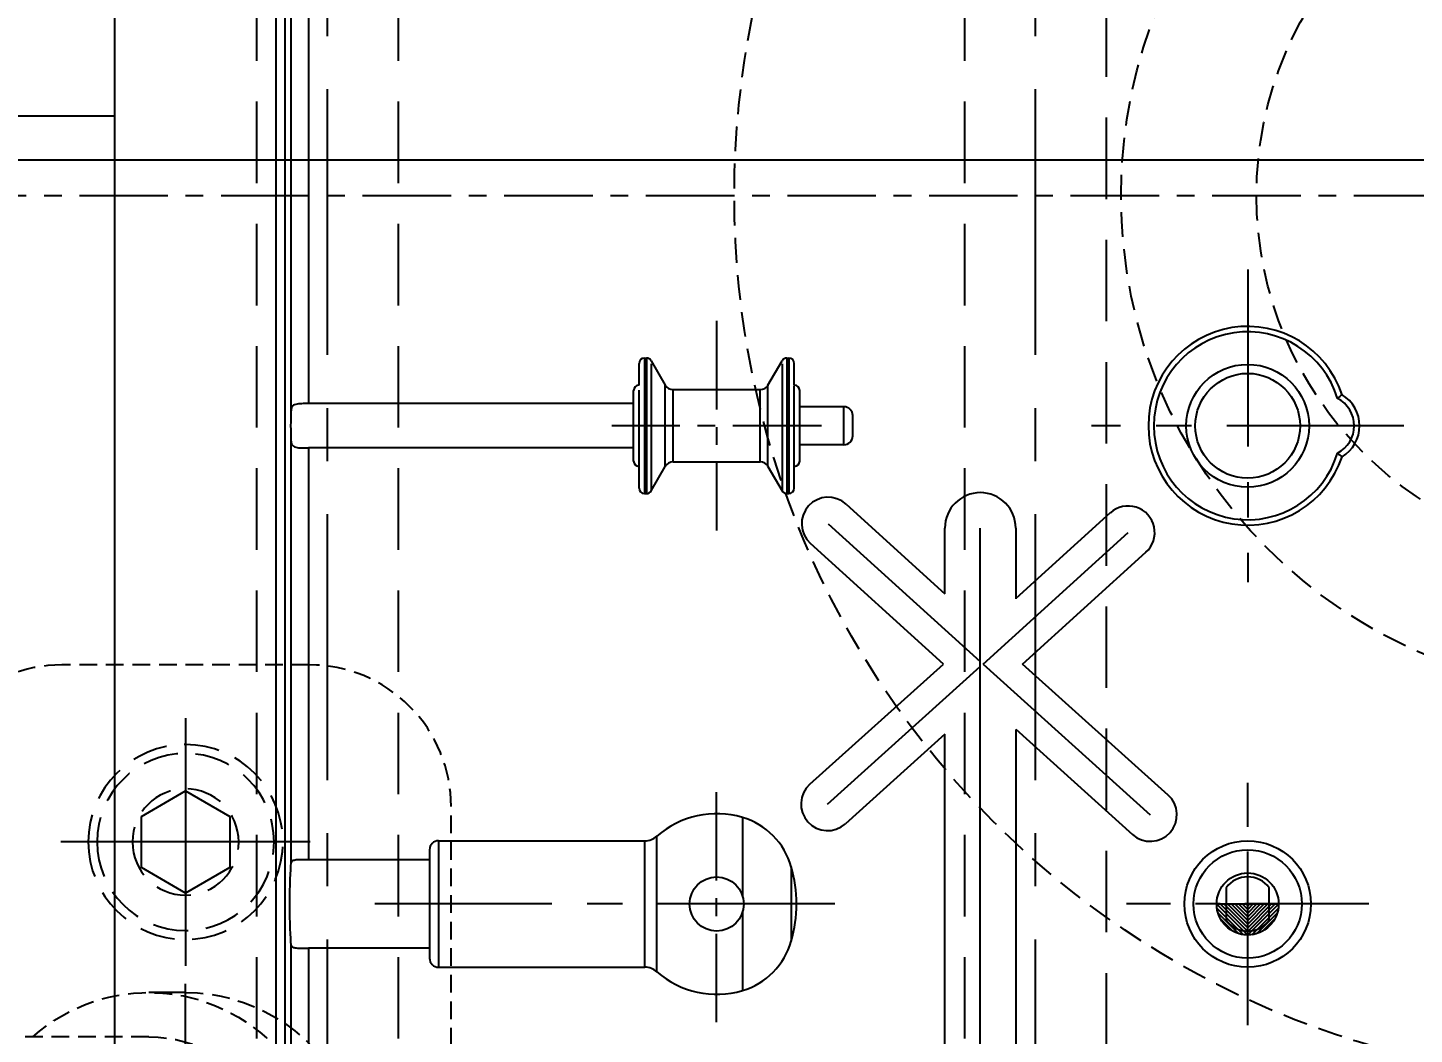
# Model space of a CAD drawing. Header units: millimetres. Extents: x 25970 to 27273, y -22508 to -21586.
# Drawn here: x 26934.1 to 27012.4, y -21893.1 to -21836.3 of the extents above; entities that cross this region are included whole.
import ezdxf

# ---------------------------------------------------------------- set-up
doc = ezdxf.new("R2010")
doc.units = ezdxf.units.MM
doc.header["$LTSCALE"] = 8
for name, pattern in [('ACAD_ISO08W100', [36, 24, -3, 6, -3]), ('CENTER', [2, 1.25, -0.25, 0.25, -0.25]), ('CENTER2', [1.125, 0.75, -0.125, 0.125, -0.125]), ('HIDDEN', [0.375, 0.25, -0.125]), ('HIDDEN2', [0.1875, 0.125, -0.0625])]:
    doc.linetypes.add(name, pattern=pattern)
doc.layers.get('DEFPOINTS').update_dxf_attribs({"color": 6})
for name, color, linetype in [('Cav-cor', 30, 'Continuous'), ('CL', 1, 'Continuous'), ('PIN', 5, 'Continuous'), ('SCREW', 52, 'HIDDEN'), ('SLIDE', 6, 'Continuous'), ('WT', 4, 'Continuous')]:
    doc.layers.add(name, color=color, linetype=linetype)
doc.layers.add('dim', color=3, linetype='Continuous', lineweight=15)
doc.styles.get("Standard").update_dxf_attribs({"font": 'txt.shx', "width": 0.8, "bigfont": 'chineset.shx'})
doc.dimstyles.new('ISO-25', dxfattribs={"dimtxt": 5, "dimasz": 4, "dimexe": 0.3, "dimexo": 0.3, "dimtad": 0, "dimzin": 1, "dimdsep": 46, "dimtxsty": 'Standard', "dimcen": 0, "dimclrd": 3, "dimclre": 3, "dimclrt": 3, "dimazin": 0, "dimtfac": 1, "dimtofl": 0, "dimtmove": 0, "dimatfit": 0, "dimfxl": 0, "dimarcsym": 0})

# ---------------------------------------------------------------- blocks, each defined once
blk = doc.blocks.new('20100512.182342')
at = {"linetype": 'HIDDEN'}
blk.add_circle((0, 0), 5.5, dxfattribs=at)
at = {"layer": 'SCREW', "linetype": 'CENTER', "ltscale": 5}
for p, q in [((0, -7.042), (0, 7.042)), ((-7, 0), (7, 0))]:
    blk.add_line(p, q, dxfattribs=at)
at = {"layer": 'SCREW', "linetype": 'Continuous'}
blk.add_lwpolyline([(-1.443, 2.5), (-2.887, 0), (-1.443, -2.5), (1.443, -2.5), (2.887, 0), (1.443, 2.5)], close=True, dxfattribs=at)
at = {"layer": 'SCREW'}
for radius in [5, 3]:
    blk.add_circle((0, 0), radius, dxfattribs=at)
blk = doc.blocks.new('20160817.185342')
at = {"layer": 'CL', "linetype": 'ACAD_ISO08W100', "ltscale": 0.5}
for p, q in [((0, -11), (0, 11)), ((0, 0), (40.155, 0))]:
    blk.add_line(p, q, dxfattribs=at)
at = {"layer": 'PIN'}
for p, q in [((0, 10.5), (2.071, 10.5)), ((20.729, 8), (38.085, 8)), ((20.729, -8), (38.085, -8)), ((0, -10.5), (2.071, -10.5))]:
    blk.add_line(p, q, dxfattribs=at)
at = {"layer": 'PIN', "linetype": 'HIDDEN2'}
for p, q in [((2.071, 8), (20.729, 8)), ((2.071, -8), (20.729, -8))]:
    blk.add_line(p, q, dxfattribs=at)
at = {"layer": 'PIN'}
blk.add_circle((40.155, 0), 2, dxfattribs=at)
at = {"layer": 'PIN', "linetype": 'HIDDEN2'}
for centre, major_axis, start_param, end_param in [((2.071, 0), (0, 10.5), 5.578638, 10.129325), ((0, 0), (0.004, -10.5), 3.141236, 6.282829), ((2.071, 0), (0, 8), 0, 3.141593)]:
    blk.add_ellipse(centre, major_axis=major_axis, ratio=0.965926, start_param=start_param, end_param=end_param, dxfattribs=at)
at = {"layer": 'PIN'}
for centre, major_axis, ratio, start_param, end_param in [((20.729, 0), (-8.282, 0), 0.965926, 4.712389, 7.853982), ((38.085, 0), (0, 8), 0.965926, 0, 3.141593), ((38.085, 0), (-8, 0), 1, 1.570796, 4.712389)]:
    blk.add_ellipse(centre, major_axis=major_axis, ratio=ratio, start_param=start_param, end_param=end_param, dxfattribs=at)
blk = doc.blocks.new('*D27306')
at = {"layer": 'DEFPOINTS', "color": 0}
for p in [(26919.848, -21843.733), (27051.984, -21843.733), (26949.984, -21975.733)]:
    blk.add_point(p, dxfattribs=at)
at = {"layer": 'dim', "color": 3, "lineweight": -2}
for p, q in [((27051.684, -21843.733), (26919.548, -21843.733)), ((26919.848, -21847.733), (26919.848, -21900.441)), ((26919.848, -21971.733), (26919.848, -21919.024)), ((26949.684, -21975.733), (26919.548, -21975.733))]:
    blk.add_line(p, q, dxfattribs=at)
at = {"layer": 'dim', "color": 3}
for points in [[(26920.514, -21847.733), (26919.181, -21847.733), (26919.848, -21843.733)], [(26919.181, -21971.733), (26920.514, -21971.733), (26919.848, -21975.733)]]:
    blk.add_solid(points, dxfattribs=at)
at = {"layer": 'dim', "color": 3, "insert": (26919.848, -21909.733), "char_height": 5, "attachment_point": 5, "rotation": 90}
blk.add_mtext('132.00', dxfattribs=at)
blk = doc.blocks.new('*D27307')
at = {"layer": 'DEFPOINTS', "color": 0}
for p in [(26911.862, -21815.733), (26938.984, -21815.733), (26949.984, -21975.733)]:
    blk.add_point(p, dxfattribs=at)
at = {"layer": 'dim', "color": 3, "lineweight": -2}
for p, q in [((26938.684, -21815.733), (26911.562, -21815.733)), ((26911.862, -21819.733), (26911.862, -21886.774)), ((26911.862, -21971.733), (26911.862, -21904.691)), ((26949.684, -21975.733), (26911.562, -21975.733))]:
    blk.add_line(p, q, dxfattribs=at)
at = {"layer": 'dim', "color": 3}
for points in [[(26912.529, -21819.733), (26911.195, -21819.733), (26911.862, -21815.733)], [(26911.195, -21971.733), (26912.529, -21971.733), (26911.862, -21975.733)]]:
    blk.add_solid(points, dxfattribs=at)
at = {"layer": 'dim', "color": 3, "insert": (26911.862, -21895.733), "char_height": 5, "attachment_point": 5, "rotation": 90}
blk.add_mtext('160.00', dxfattribs=at)
blk = doc.blocks.new('*D27308')
at = {"layer": 'DEFPOINTS', "color": 0}
for p in [(26901.699, -21740.733), (26938.984, -21740.733), (26949.984, -21975.733)]:
    blk.add_point(p, dxfattribs=at)
at = {"layer": 'dim', "color": 3, "lineweight": -2}
for p, q in [((26938.684, -21740.733), (26901.399, -21740.733)), ((26901.699, -21744.733), (26901.699, -21848.274)), ((26901.699, -21971.733), (26901.699, -21868.191)), ((26949.684, -21975.733), (26901.399, -21975.733))]:
    blk.add_line(p, q, dxfattribs=at)
at = {"layer": 'dim', "color": 3}
for points in [[(26902.366, -21744.733), (26901.032, -21744.733), (26901.699, -21740.733)], [(26901.032, -21971.733), (26902.366, -21971.733), (26901.699, -21975.733)]]:
    blk.add_solid(points, dxfattribs=at)
at = {"layer": 'dim', "color": 3, "insert": (26901.699, -21858.233), "char_height": 5, "attachment_point": 5, "rotation": 90}
blk.add_mtext('235.00', dxfattribs=at)

msp = doc.modelspace()

# ---------------------------------------------------------------- hatches: boundary and pattern name
at = {"layer": 'PIN', "linetype": 'Continuous'}
h = msp.add_hatch(dxfattribs=at)
h.set_pattern_fill('ANSI31', color=4, scale=1.166667, angle=90, style=0)
h.set_pattern_definition([(135, (27162.64789, -21896.80794), (-0.10311974, -0.10311974), [])])
h.paths.add_polyline_path([(27002.984, -21885.733), (27001.234, -21885.733, 0.414214), (27002.984, -21887.483)])
h = msp.add_hatch(dxfattribs=at)
h.set_pattern_fill('ANSI31', color=4, scale=1.166667, angle=90, style=0)
h.set_pattern_definition([(45, (26843.3203, -21896.80794), (0.10311974, -0.10311974), [])])
h.paths.add_polyline_path([(27002.984, -21885.733), (27004.734, -21885.733, -0.414214), (27002.984, -21887.483)])

# ---------------------------------------------------------------- linework, layer by layer
at = {"linetype": 'HIDDEN2'}
msp.add_lwpolyline([(26949.984, -21872.233), (26935.984, -21872.233, 0.414214), (26927.984, -21880.233), (26927.984, -21904.233, 0.414214), (26935.984, -21912.233), (26949.984, -21912.233, 0.414214), (26957.984, -21904.233), (26957.984, -21880.233, 0.414214)], format="xyb", close=True, dxfattribs=at)
at = {"color": 8, "linetype": 'HIDDEN', "ltscale": 0.7}
for radius in [50, 28.15, 20.5]:
    msp.add_circle((27023.984, -21845.733), radius, dxfattribs=at)
at = {"layer": 'Cav-cor', "color": 241}
for p, q in [((26938.984, -21964.733), (26938.984, -21726.733)), ((26948.09, -21805.122), (26948.09, -21916.344)), ((26948.59, -21805.122), (26948.59, -21916.344)), ((26948.934, -21809.548), (26948.934, -21857.917)), ((26949.933, -21809.983), (26949.933, -21857.483)), ((26968.598, -21856.438), (26968.598, -21855.214)), ((26968.904, -21854.908), (26968.904, -21862.52)), ((26968.904, -21854.908), (26969.023, -21854.908)), ((26969.023, -21854.908), (26969.023, -21862.542)), ((26969.288, -21855.061), (26970.083, -21856.438)), ((26969.288, -21855.24), (26969.288, -21862.405)), ((26975.885, -21856.438), (26976.68, -21855.061)), ((26976.68, -21855.233), (26976.68, -21862.405)), ((26976.945, -21854.908), (26976.945, -21862.554)), ((26976.945, -21854.908), (26977.064, -21854.908)), ((26977.064, -21854.908), (26977.064, -21862.52)), ((26977.37, -21856.438), (26977.37, -21855.214)), ((26968.292, -21860.722), (26968.292, -21856.744)), ((26968.598, -21862.252), (26968.598, -21856.714)), ((26970.083, -21861.028), (26970.083, -21856.438)), ((26970.525, -21860.773), (26970.525, -21856.693)), ((26970.525, -21856.693), (26975.444, -21856.693)), ((26975.444, -21860.773), (26975.444, -21856.693)), ((26975.885, -21861.028), (26975.885, -21856.438)), ((26977.37, -21862.252), (26977.37, -21856.469)), ((26977.676, -21860.722), (26977.676, -21856.744)), ((26968.292, -21857.483), (26949.933, -21857.483)), ((26980.176, -21857.662), (26977.676, -21857.662)), ((26980.176, -21859.804), (26980.176, -21857.662)), ((26980.676, -21859.304), (26980.676, -21858.162)), ((26948.934, -21859.548), (26948.934, -21883.419)), ((26980.176, -21859.804), (26977.676, -21859.804)), ((26949.933, -21859.983), (26949.933, -21883.233)), ((26968.292, -21859.983), (26949.933, -21859.983)), ((26969.288, -21862.405), (26970.083, -21861.028)), ((26970.525, -21860.773), (26975.444, -21860.773)), ((26975.885, -21861.028), (26976.68, -21862.405)), ((26968.904, -21862.558), (26969.023, -21862.558)), ((26976.945, -21862.558), (26977.064, -21862.558)), ((26980.295, -21863.154), (26985.88, -21868.214)), ((26995.225, -21863.649), (26989.88, -21868.491)), ((26979.287, -21864.266), (26987.88, -21872.05)), ((26985.88, -21868.214), (26985.88, -21864.508)), ((26987.88, -21915.985), (26987.88, -21864.508)), ((26989.88, -21864.508), (26989.88, -21868.508)), ((26985.795, -21872.185), (26978.28, -21865.377)), ((26988.033, -21872.188), (26996.233, -21864.761)), ((26990.271, -21872.185), (26997.24, -21865.872)), ((26978.248, -21878.977), (26985.795, -21872.185)), ((26979.252, -21880.092), (26987.88, -21872.326)), ((26988.033, -21872.188), (26997.485, -21880.695)), ((26998.489, -21879.58), (26990.271, -21872.185)), ((26985.88, -21876.144), (26980.255, -21881.207)), ((26985.88, -21914.284), (26985.88, -21876.144)), ((26989.88, -21875.869), (26996.482, -21881.81)), ((26989.88, -21875.886), (26989.88, -21911.927)), ((26974.444, -21880.846), (26974.444, -21885.276)), ((26957.276, -21882.163), (26957.276, -21889.303)), ((26957.276, -21882.163), (26968.936, -21882.163)), ((26968.936, -21889.303), (26968.936, -21882.163)), ((26969.611, -21889.558), (26969.611, -21881.908)), ((26956.766, -21883.233), (26949.933, -21883.233)), ((26956.766, -21882.673), (26956.766, -21888.793)), ((26977.2, -21883.638), (26977.2, -21887.827)), ((27001.76, -21884.815), (27001.76, -21886.651)), ((27004.208, -21886.651), (27004.208, -21884.815)), ((26974.444, -21886.19), (26974.444, -21890.619)), ((26948.934, -21888.046), (26948.934, -21909.335)), ((26949.933, -21888.233), (26949.933, -21909.057)), ((26956.766, -21888.233), (26949.933, -21888.233)), ((26957.276, -21889.303), (26968.936, -21889.303))]:
    msp.add_line(p, q, dxfattribs=at)
for centre, radius in [((27002.984, -21858.733), 3.468), ((27002.984, -21858.733), 2.958), ((27002.984, -21885.733), 3.57), ((27002.984, -21885.733), 3.06), ((26972.984, -21885.733), 1.53)]:
    msp.add_circle(centre, radius, dxfattribs=at)
for centre, radius, start, end in [((27002.984, -21858.733), 5.61, 18.19487, 341.80513), ((27002.984, -21858.733), 5.304, 16.92181, 343.07889), ((26968.904, -21855.214), 0.306, 90, 180), ((26969.023, -21855.214), 0.306, 30, 90), ((26976.945, -21855.214), 0.306, 90, 150), ((26977.064, -21855.214), 0.306, 0, 90), ((26968.598, -21856.744), 0.306, 90, 180), ((26970.525, -21856.183), 0.51, 210, 270), ((26975.444, -21856.183), 0.51, 270, 330), ((26977.37, -21856.744), 0.306, 0, 90), ((27007.268, -21858.733), 1.734, 297.10114, 62.90052), ((27018.486, -21869.689), 16.278, 128.67699, 129.83615), ((27007.268, -21858.733), 2.04, 300.8305, 59.1695), ((26980.176, -21858.162), 0.5, 359.99999, 90), ((26980.176, -21859.304), 0.5, 270, 0.00001), ((26968.598, -21860.722), 0.306, 180, 270), ((26977.37, -21860.722), 0.306, 270, 0), ((27018.486, -21847.776), 16.278, 230.16385, 231.32301), ((26970.525, -21861.283), 0.51, 90, 150), ((26975.444, -21861.283), 0.51, 30, 90), ((26968.904, -21862.252), 0.306, 180, 270), ((26977.064, -21862.252), 0.306, 270, 0), ((26969.023, -21862.252), 0.306, 270, 330), ((26976.945, -21862.252), 0.306, 210, 270), ((26979.287, -21864.266), 1.5, 47.82648, 227.82648), ((26987.88, -21864.508), 2, 0, 180), ((26996.233, -21864.761), 1.5, 312.17352, 132.17352), ((26979.252, -21880.092), 1.5, 131.98721, 311.98721), ((26997.485, -21880.695), 1.5, 228.01279, 48.01279), ((26972.984, -21885.733), 5.1, 73.36351, 131.40962), ((26973.276, -21884.755), 4.08, 15.8878, 73.36351), ((26957.276, -21882.673), 0.51, 90, 180), ((26968.936, -21881.143), 1.02, 270, 311.40962), ((26969.842, -21885.733), 7.65, 344.1122, 15.8878), ((27002.984, -21885.733), 1.53, 36.8699, 143.1301), ((27002.984, -21885.733), 1.53, 216.8699, 323.1301), ((26973.276, -21886.71), 4.08, 286.63649, 344.1122), ((26957.276, -21888.793), 0.51, 180, 270), ((26968.936, -21890.323), 1.02, 48.59038, 90), ((26972.984, -21885.733), 5.1, 228.59038, 286.63649)]:
    msp.add_arc(centre, radius, start, end, dxfattribs=at)
for centre, major_axis, start_param, end_param in [((26948.984, -21858.733), (0, 1.25), 0.860443, 2.28115), ((26948.984, -21885.733), (0, 2.5), 0.388786, 2.752806)]:
    msp.add_ellipse(centre, major_axis=major_axis, ratio=0.052408, start_param=start_param, end_param=end_param, dxfattribs=at)
for points, knots in [([(26949.933, -21857.483), (26949.8, -21857.483), (26949.608, -21857.481), (26949.364, -21857.492), (26949.21, -21857.516), (26949.083, -21857.566), (26948.991, -21857.656), (26948.946, -21857.78), (26948.937, -21857.87), (26948.934, -21857.917)], [0, 0, 0, 0, 0.318705, 0.461644, 0.585797, 0.690584, 0.784971, 0.884848, 1, 1, 1, 1]), ([(26948.934, -21859.548), (26948.937, -21859.596), (26948.946, -21859.685), (26948.991, -21859.809), (26949.083, -21859.899), (26949.21, -21859.95), (26949.364, -21859.973), (26949.608, -21859.984), (26949.8, -21859.983), (26949.933, -21859.983)], [0, 0, 0, 0, 0.115152, 0.21503, 0.309416, 0.414202, 0.538355, 0.681295, 1, 1, 1, 1]), ([(26949.933, -21883.233), (26949.808, -21883.233), (26949.626, -21883.232), (26949.394, -21883.236), (26949.245, -21883.246), (26949.121, -21883.264), (26949.024, -21883.296), (26948.956, -21883.348), (26948.937, -21883.396), (26948.934, -21883.419)], [0, 0, 0, 0, 0.351288, 0.510738, 0.651306, 0.768716, 0.861653, 0.934374, 1, 1, 1, 1]), ([(26948.934, -21888.046), (26948.937, -21888.069), (26948.956, -21888.118), (26949.024, -21888.17), (26949.121, -21888.201), (26949.245, -21888.22), (26949.394, -21888.229), (26949.626, -21888.233), (26949.808, -21888.233), (26949.933, -21888.233)], [0, 0, 0, 0, 0.065629, 0.138357, 0.231289, 0.348697, 0.48926, 0.648708, 1, 1, 1, 1])]:
    msp.add_open_spline(points, degree=3, knots=knots, dxfattribs=at)
at = {"layer": 'CL', "color": 7, "linetype": 'CENTER', "ltscale": 0.5}
msp.add_line((26848.984, -21845.733), (27198.984, -21845.733), dxfattribs=at)
at = {"layer": 'CL', "color": 6, "linetype": 'CENTER'}
for p, q in [((27002.984, -21849.909), (27002.984, -21867.557)), ((27011.808, -21858.733), (26994.16, -21858.733)), ((26979.666, -21885.733), (26953.428, -21885.733))]:
    msp.add_line(p, q, dxfattribs=at)
at = {"layer": 'CL', "color": 6, "linetype": 'CENTER', "ltscale": 0.5}
for p, q in [((26972.984, -21852.814), (26972.984, -21864.651)), ((26978.902, -21858.733), (26967.066, -21858.733)), ((26972.984, -21892.414), (26972.984, -21879.051))]:
    msp.add_line(p, q, dxfattribs=at)
at = {"layer": 'CL', "color": 6, "linetype": 'CENTER', "ltscale": 0.7}
for p, q in [((27002.984, -21892.577), (27002.984, -21878.888)), ((27009.829, -21885.733), (26996.139, -21885.733))]:
    msp.add_line(p, q, dxfattribs=at)
at = {"layer": 'PIN', "color": 4, "linetype": 'CENTER2'}
for p, q in [((27002.984, -21887.483), (27002.984, -21883.983)), ((27001.234, -21885.733), (27004.734, -21885.733))]:
    msp.add_line(p, q, dxfattribs=at)
at = {"layer": 'PIN', "color": 4, "linetype": 'Continuous'}
msp.add_circle((27002.984, -21885.733), 1.75, dxfattribs=at)
at = {"layer": 'SLIDE', "linetype": 'CENTER', "ltscale": 2.3}
msp.add_line((26848.984, -21841.233), (26938.984, -21841.233), dxfattribs=at)
at = {"layer": 'WT', "color": 125, "linetype": 'HIDDEN', "ltscale": 2.3}
for p, q in [((26994.984, -21813.733), (26994.984, -22015.733)), ((26946.984, -21819.733), (26946.984, -22015.733)), ((26954.984, -21819.733), (26954.984, -22015.733)), ((26986.984, -21819.733), (26986.984, -22015.733))]:
    msp.add_line(p, q, dxfattribs=at)
at = {"layer": 'WT', "color": 125, "linetype": 'CENTER', "ltscale": 1.5}
for p, q in [((26950.984, -21815.733), (26950.984, -22045.733)), ((26990.984, -21815.733), (26990.984, -22045.733))]:
    msp.add_line(p, q, dxfattribs=at)

# ---------------------------------------------------------------- block references
at = {"linetype": 'Continuous', "xscale": -1, "rotation": 90.00000000000001}
msp.add_blockref('20100512.182342', (26942.984, -21882.233), dxfattribs=at)
at = {"layer": 'PIN', "xscale": -1}
msp.add_blockref('20160817.185342', (26942.984, -21901.233), dxfattribs=at)

# ---------------------------------------------------------------- dimensions: what is measured, and where the dimension line sits
at = {"layer": 'dim'}
for base, p2, picture, middle in [((26901.699, -21740.733), (26938.984, -21740.733), '*D27308', (26901.699, -21858.233)), ((26911.862, -21815.733), (26938.984, -21815.733), '*D27307', (26911.862, -21895.733)), ((26919.848, -21843.733), (27051.984, -21843.733), '*D27306', (26919.848, -21909.733))]:
    dim = msp.add_linear_dim(base=base, p1=(26949.984, -21975.733), p2=p2, angle=90, dimstyle='ISO-25', dxfattribs=at)
    dim.commit()
    dim.dimension.update_dxf_attribs({"geometry": picture, "text_midpoint": middle})

doc.saveas('drawing.dxf')
